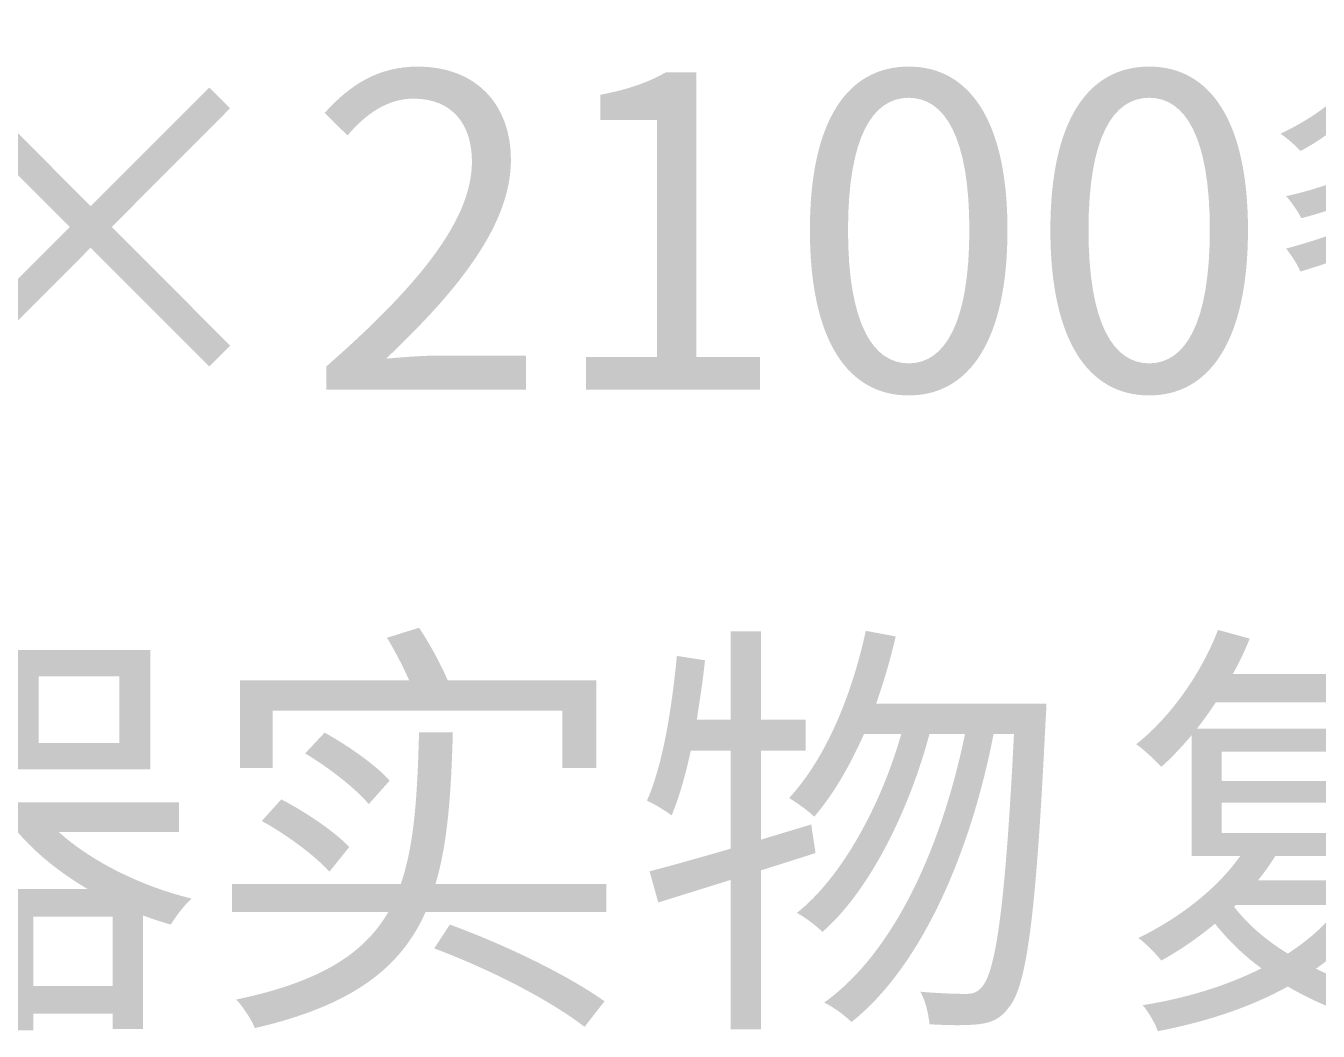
# Model space of a CAD drawing. Header units: millimetres. Extents: x -4600 to 229000, y -4300 to 19460.
# Drawn here: x 100488 to 101343, y 10171 to 10836 of the extents above; entities that cross this region are included whole.
import ezdxf

# ---------------------------------------------------------------- set-up
doc = ezdxf.new("R2010")
doc.units = ezdxf.units.MM
doc.header["$LTSCALE"] = 100
doc.layers.add('A-NOTE', color=7, linetype='Continuous', lineweight=18)

# ---------------------------------------------------------------- blocks, each defined once
blk = doc.blocks.new('A03_SHEET')
at = {"layer": 'A-NOTE'}
h = blk.add_hatch(color=256, dxfattribs=at)
edge = h.paths.add_edge_path()
edge.add_spline(control_points=[(21464.88, 10784.95), (21476.63, 10779.22), (21489.24, 10772.63), (21501.56, 10765.46)], knot_values=[0, 0, 0, 0, 1, 1, 1, 1], degree=3, periodic=0)
edge.add_spline(control_points=[(21501.56, 10765.46), (21489.81, 10758.02), (21476.92, 10752.29), (21464.02, 10748.27)], knot_values=[0, 0, 0, 0, 1, 1, 1, 1], degree=3, periodic=0)
edge.add_spline(control_points=[(21464.02, 10748.27), (21466.03, 10746.27), (21468.32, 10743.4), (21470.33, 10740.54)], knot_values=[0, 0, 0, 0, 1, 1, 1, 1], degree=3, periodic=0)
edge.add_line((21470.33, 10740.54), (21460.3, 10748.27))
edge.add_line((21460.3, 10748.27), (21442.54, 10748.27))
edge.add_spline(control_points=[(21442.54, 10748.27), (21417.9, 10724.21), (21370.05, 10701.29), (21321.64, 10688.4)], knot_values=[0, 0, 0, 0, 1, 1, 1, 1], degree=3, periodic=0)
edge.add_spline(control_points=[(21321.64, 10688.4), (21325.08, 10684.1), (21329.37, 10677.51), (21331.09, 10673.21)], knot_values=[0, 0, 0, 0, 1, 1, 1, 1], degree=3, periodic=0)
edge.add_spline(control_points=[(21331.09, 10673.21), (21361.17, 10682.09), (21391.54, 10694.7), (21416.18, 10708.74)], knot_values=[0, 0, 0, 0, 1, 1, 1, 1], degree=3, periodic=0)
edge.add_line((21416.18, 10708.74), (21416.18, 10698.14))
edge.add_line((21416.18, 10698.14), (21490.67, 10698.14))
edge.add_line((21490.67, 10698.14), (21490.67, 10708.74))
edge.add_spline(control_points=[(21490.67, 10708.74), (21517.6, 10694.41), (21548.83, 10682.38), (21576.33, 10675.5)], knot_values=[0, 0, 0, 0, 1, 1, 1, 1], degree=3, periodic=0)
edge.add_spline(control_points=[(21576.33, 10675.5), (21578.62, 10680.09), (21582.92, 10687.25), (21586.64, 10691.55)], knot_values=[0, 0, 0, 0, 1, 1, 1, 1], degree=3, periodic=0)
edge.add_spline(control_points=[(21586.64, 10691.55), (21550.83, 10699.28), (21510.72, 10714.47), (21479.5, 10734.52)], knot_values=[0, 0, 0, 0, 1, 1, 1, 1], degree=3, periodic=0)
edge.add_spline(control_points=[(21479.5, 10734.52), (21492.96, 10739.68), (21506.43, 10746.56), (21518.46, 10755.15)], knot_values=[0, 0, 0, 0, 1, 1, 1, 1], degree=3, periodic=0)
edge.add_spline(control_points=[(21518.46, 10755.15), (21537.37, 10743.4), (21554.27, 10731.37), (21565.16, 10721.34)], knot_values=[0, 0, 0, 0, 1, 1, 1, 1], degree=3, periodic=0)
edge.add_line((21565.16, 10721.34), (21578.62, 10735.38))
edge.add_spline(control_points=[(21578.62, 10735.38), (21567.74, 10745.12), (21551.41, 10756.3), (21533.36, 10767.18)], knot_values=[0, 0, 0, 0, 1, 1, 1, 1], degree=3, periodic=0)
edge.add_spline(control_points=[(21533.36, 10767.18), (21548.54, 10780.93), (21561.43, 10798.12), (21569.17, 10818.75)], knot_values=[0, 0, 0, 0, 1, 1, 1, 1], degree=3, periodic=0)
edge.add_line((21569.17, 10818.75), (21556.56, 10824.2))
edge.add_line((21556.56, 10824.2), (21553.41, 10823.34))
edge.add_line((21553.41, 10823.34), (21465.46, 10823.34))
edge.add_line((21465.46, 10823.34), (21465.46, 10807.58))
edge.add_line((21465.46, 10807.58), (21543.67, 10807.58))
edge.add_spline(control_points=[(21543.67, 10807.58), (21536.79, 10795.83), (21527.63, 10785.52), (21517.03, 10776.64)], knot_values=[0, 0, 0, 0, 1, 1, 1, 1], degree=3, periodic=0)
edge.add_spline(control_points=[(21517.03, 10776.64), (21503.56, 10784.09), (21489.81, 10790.96), (21477.2, 10796.69)], knot_values=[0, 0, 0, 0, 1, 1, 1, 1], degree=3, periodic=0)
edge.add_line((21477.2, 10796.69), (21464.88, 10784.95))
edge = h.paths.add_edge_path(flags=0)
edge.add_spline(control_points=[(21364.9, 10798.98), (21354.3, 10785.23), (21336.25, 10772.91), (21317.91, 10764.32)], knot_values=[0, 0, 0, 0, 1, 1, 1, 1], degree=3, periodic=0)
edge.add_spline(control_points=[(21317.91, 10764.32), (21321.92, 10761.74), (21328.51, 10756.01), (21331.09, 10752.86)], knot_values=[0, 0, 0, 0, 1, 1, 1, 1], degree=3, periodic=0)
edge.add_spline(control_points=[(21331.09, 10752.86), (21337.68, 10756.3), (21344.27, 10760.59), (21350.57, 10765.18)], knot_values=[0, 0, 0, 0, 1, 1, 1, 1], degree=3, periodic=0)
edge.add_spline(control_points=[(21350.57, 10765.18), (21362.03, 10759.73), (21374.64, 10752.29), (21383.52, 10745.98)], knot_values=[0, 0, 0, 0, 1, 1, 1, 1], degree=3, periodic=0)
edge.add_spline(control_points=[(21383.52, 10745.98), (21364.32, 10735.38), (21342.84, 10727.65), (21321.64, 10723.06)], knot_values=[0, 0, 0, 0, 1, 1, 1, 1], degree=3, periodic=0)
edge.add_spline(control_points=[(21321.64, 10723.06), (21325.08, 10719.34), (21329.66, 10712.75), (21331.66, 10708.45)], knot_values=[0, 0, 0, 0, 1, 1, 1, 1], degree=3, periodic=0)
edge.add_spline(control_points=[(21331.66, 10708.45), (21379.22, 10720.77), (21428.5, 10745.98), (21450.27, 10788.96)], knot_values=[0, 0, 0, 0, 1, 1, 1, 1], degree=3, periodic=0)
edge.add_line((21450.27, 10788.96), (21438.53, 10795.55))
edge.add_line((21438.53, 10795.55), (21435.09, 10794.69))
edge.add_line((21435.09, 10794.69), (21404.72, 10794.69))
edge.add_line((21404.72, 10794.69), (21404.72, 10809.01))
edge.add_line((21404.72, 10809.01), (21454, 10809.01))
edge.add_line((21454, 10809.01), (21454, 10823.34))
edge.add_line((21454, 10823.34), (21404.72, 10823.34))
edge.add_line((21404.72, 10823.34), (21404.72, 10835.65))
edge.add_line((21404.72, 10835.65), (21386.38, 10835.65))
edge.add_line((21386.38, 10835.65), (21386.38, 10794.69))
edge.add_line((21386.38, 10794.69), (21379.8, 10794.69))
edge.add_line((21379.8, 10794.69), (21364.9, 10798.98))
edge = h.paths.add_edge_path(flags=0)
edge.add_spline(control_points=[(21424.49, 10780.36), (21417.33, 10770.62), (21408.16, 10762.03), (21397.56, 10754.58)], knot_values=[0, 0, 0, 0, 1, 1, 1, 1], degree=3, periodic=0)
edge.add_spline(control_points=[(21397.56, 10754.58), (21388.68, 10761.45), (21374.92, 10769.19), (21362.61, 10774.63)], knot_values=[0, 0, 0, 0, 1, 1, 1, 1], degree=3, periodic=0)
edge.add_line((21362.61, 10774.63), (21368.62, 10780.36))
edge.add_line((21368.62, 10780.36), (21424.49, 10780.36))
edge = h.paths.add_edge_path(flags=0)
edge.add_spline(control_points=[(21452.56, 10733.66), (21462.02, 10725.93), (21473.48, 10718.48), (21486.08, 10711.32)], knot_values=[0, 0, 0, 0, 1, 1, 1, 1], degree=3, periodic=0)
edge.add_line((21486.08, 10711.32), (21420.76, 10711.32))
edge.add_spline(control_points=[(21420.76, 10711.32), (21433.08, 10718.48), (21443.97, 10726.21), (21452.56, 10733.66)], knot_values=[0, 0, 0, 0, 1, 1, 1, 1], degree=3, periodic=0)
h = blk.add_hatch(color=256, dxfattribs=at)
edge = h.paths.add_edge_path()
edge.add_line((20687.05, 10595), (20819.13, 10595))
edge.add_line((20819.13, 10595), (20819.13, 10617.63))
edge.add_line((20819.13, 10617.63), (20760.97, 10617.63))
edge.add_spline(control_points=[(20760.97, 10617.63), (20750.37, 10617.63), (20737.48, 10616.49), (20726.59, 10615.63)], knot_values=[0, 0, 0, 0, 1, 1, 1, 1], degree=3, periodic=0)
edge.add_spline(control_points=[(20726.59, 10615.63), (20775.87, 10662.33), (20809.1, 10705.01), (20809.1, 10747.13), (20809.1, 10784.37), (20785.32, 10808.72), (20747.79, 10808.72), (20721.15, 10808.72), (20702.81, 10796.69), (20685.91, 10778.07)], knot_values=[0, 0, 0, 0, 1, 1, 1, 2, 2, 2, 3, 3, 3, 3], degree=3, periodic=0)
edge.add_line((20685.91, 10778.07), (20701.09, 10763.17))
edge.add_spline(control_points=[(20701.09, 10763.17), (20712.84, 10777.21), (20727.45, 10787.52), (20744.64, 10787.52), (20770.71, 10787.52), (20783.32, 10770.05), (20783.32, 10745.98), (20783.32, 10709.88), (20752.95, 10668.06), (20687.05, 10610.47)], knot_values=[0, 0, 0, 0, 1, 1, 1, 2, 2, 2, 3, 3, 3, 3], degree=3, periodic=0)
edge.add_line((20687.05, 10610.47), (20687.05, 10595))
h = blk.add_hatch(color=256, dxfattribs=at)
edge = h.paths.add_edge_path()
edge.add_line((20858.66, 10595), (20973.83, 10595))
edge.add_line((20973.83, 10595), (20973.83, 10616.77))
edge.add_line((20973.83, 10616.77), (20931.72, 10616.77))
edge.add_line((20931.72, 10616.77), (20931.72, 10805))
edge.add_line((20931.72, 10805), (20911.66, 10805))
edge.add_spline(control_points=[(20911.66, 10805), (20900.2, 10798.41), (20886.74, 10793.54), (20868.12, 10790.1)], knot_values=[0, 0, 0, 0, 1, 1, 1, 1], degree=3, periodic=0)
edge.add_line((20868.12, 10790.1), (20868.12, 10773.49))
edge.add_line((20868.12, 10773.49), (20905.65, 10773.49))
edge.add_line((20905.65, 10773.49), (20905.65, 10616.77))
edge.add_line((20905.65, 10616.77), (20858.66, 10616.77))
edge.add_line((20858.66, 10616.77), (20858.66, 10595))
h = blk.add_hatch(color=256, dxfattribs=at)
edge = h.paths.add_edge_path()
edge.add_spline(control_points=[(21072.1, 10591.28), (21111.92, 10591.28), (21137.42, 10627.37), (21137.42, 10700.72), (21137.42, 10773.49), (21111.92, 10808.72), (21072.1, 10808.72), (21031.99, 10808.72), (21006.78, 10773.49), (21006.78, 10700.72), (21006.78, 10627.37), (21031.99, 10591.28), (21072.1, 10591.28)], knot_values=[0, 0, 0, 0, 1, 1, 1, 2, 2, 2, 3, 3, 3, 4, 4, 4, 4], degree=3, periodic=0)
edge = h.paths.add_edge_path(flags=0)
edge.add_spline(control_points=[(21072.1, 10612.48), (21048.32, 10612.48), (21031.99, 10639.12), (21031.99, 10700.72), (21031.99, 10762.03), (21048.32, 10788.1), (21072.1, 10788.1), (21095.88, 10788.1), (21112.21, 10762.03), (21112.21, 10700.72), (21112.21, 10639.12), (21095.88, 10612.48), (21072.1, 10612.48)], knot_values=[0, 0, 0, 0, 1, 1, 1, 2, 2, 2, 3, 3, 3, 4, 4, 4, 4], degree=3, periodic=0)
h = blk.add_hatch(color=256, dxfattribs=at)
edge = h.paths.add_edge_path()
edge.add_spline(control_points=[(21231.11, 10591.28), (21270.93, 10591.28), (21296.43, 10627.37), (21296.43, 10700.72), (21296.43, 10773.49), (21270.93, 10808.72), (21231.11, 10808.72), (21191, 10808.72), (21165.78, 10773.49), (21165.78, 10700.72), (21165.78, 10627.37), (21191, 10591.28), (21231.11, 10591.28)], knot_values=[0, 0, 0, 0, 1, 1, 1, 2, 2, 2, 3, 3, 3, 4, 4, 4, 4], degree=3, periodic=0)
edge = h.paths.add_edge_path(flags=0)
edge.add_spline(control_points=[(21231.11, 10612.48), (21207.33, 10612.48), (21191, 10639.12), (21191, 10700.72), (21191, 10762.03), (21207.33, 10788.1), (21231.11, 10788.1), (21254.88, 10788.1), (21271.21, 10762.03), (21271.21, 10700.72), (21271.21, 10639.12), (21254.88, 10612.48), (21231.11, 10612.48)], knot_values=[0, 0, 0, 0, 1, 1, 1, 2, 2, 2, 3, 3, 3, 4, 4, 4, 4], degree=3, periodic=0)
blk.add_hatch(color=256, dxfattribs=at).paths.add_polyline_path([(20609.7, 10610.47), (20623.45, 10624.22), (20545.24, 10702.72), (20623.45, 10781.22), (20609.7, 10794.97), (20531.2, 10716.47), (20452.99, 10794.97), (20438.95, 10780.93), (20517.45, 10702.72), (20438.95, 10624.22), (20452.99, 10610.47), (20531.2, 10688.97), (20609.7, 10610.47)])
h = blk.add_hatch(color=256, dxfattribs=at)
edge = h.paths.add_edge_path()
edge.add_line((20630.04, 10402.99), (20630.04, 10344.84))
edge.add_line((20630.04, 10344.84), (20651.53, 10344.84))
edge.add_line((20651.53, 10344.84), (20651.53, 10382.94))
edge.add_line((20651.53, 10382.94), (20843.19, 10382.94))
edge.add_line((20843.19, 10382.94), (20843.19, 10344.84))
edge.add_line((20843.19, 10344.84), (20865.54, 10344.84))
edge.add_line((20865.54, 10344.84), (20865.54, 10402.99))
edge.add_line((20865.54, 10402.99), (20767.27, 10402.99))
edge.add_spline(control_points=[(20767.27, 10402.99), (20762.97, 10413.02), (20755.53, 10427.06), (20748.36, 10437.66)], knot_values=[0, 0, 0, 0, 1, 1, 1, 1], degree=3, periodic=0)
edge.add_line((20748.36, 10437.66), (20727.16, 10431.07))
edge.add_spline(control_points=[(20727.16, 10431.07), (20732.32, 10422.48), (20737.76, 10412.16), (20741.77, 10402.99)], knot_values=[0, 0, 0, 0, 1, 1, 1, 1], degree=3, periodic=0)
edge.add_line((20741.77, 10402.99), (20630.04, 10402.99))
h = blk.add_hatch(color=256, dxfattribs=at)
edge = h.paths.add_edge_path()
edge.add_spline(control_points=[(20918.83, 10419.04), (20915.39, 10383.8), (20909.66, 10347.41), (20899.06, 10323.35)], knot_values=[0, 0, 0, 0, 1, 1, 1, 1], degree=3, periodic=0)
edge.add_spline(control_points=[(20899.06, 10323.35), (20903.64, 10321.34), (20911.95, 10316.19), (20915.39, 10313.61)], knot_values=[0, 0, 0, 0, 1, 1, 1, 1], degree=3, periodic=0)
edge.add_spline(control_points=[(20915.39, 10313.61), (20920.26, 10325.35), (20924.56, 10340.25), (20927.99, 10356.3)], knot_values=[0, 0, 0, 0, 1, 1, 1, 1], degree=3, periodic=0)
edge.add_line((20927.99, 10356.3), (20954.35, 10356.3))
edge.add_line((20954.35, 10356.3), (20954.35, 10291.55))
edge.add_spline(control_points=[(20954.35, 10291.55), (20934.3, 10285.82), (20915.39, 10280.38), (20900.78, 10276.65)], knot_values=[0, 0, 0, 0, 1, 1, 1, 1], degree=3, periodic=0)
edge.add_line((20900.78, 10276.65), (20906.51, 10256.02))
edge.add_line((20906.51, 10256.02), (20954.35, 10270.92))
edge.add_line((20954.35, 10270.92), (20954.35, 10172.08))
edge.add_line((20954.35, 10172.08), (20974.41, 10172.08))
edge.add_line((20974.41, 10172.08), (20974.41, 10277.22))
edge.add_line((20974.41, 10277.22), (21010.5, 10288.68))
edge.add_line((21010.5, 10288.68), (21007.64, 10307.59))
edge.add_line((21007.64, 10307.59), (20974.41, 10297.56))
edge.add_line((20974.41, 10297.56), (20974.41, 10356.3))
edge.add_line((20974.41, 10356.3), (21003.92, 10356.3))
edge.add_line((21003.92, 10356.3), (21003.92, 10376.92))
edge.add_line((21003.92, 10376.92), (20974.41, 10376.92))
edge.add_line((20974.41, 10376.92), (20974.41, 10435.37))
edge.add_line((20974.41, 10435.37), (20954.35, 10435.37))
edge.add_line((20954.35, 10435.37), (20954.35, 10376.92))
edge.add_line((20954.35, 10376.92), (20932.01, 10376.92))
edge.add_spline(control_points=[(20932.01, 10376.92), (20934.01, 10389.82), (20936.02, 10402.99), (20937.45, 10416.17)], knot_values=[0, 0, 0, 0, 1, 1, 1, 1], degree=3, periodic=0)
edge.add_line((20937.45, 10416.17), (20918.83, 10419.04))
h = blk.add_hatch(color=256, dxfattribs=at)
edge = h.paths.add_edge_path()
edge.add_spline(control_points=[(21043.74, 10435.65), (21034.28, 10392.11), (21017.09, 10351.14), (20993.03, 10325.07)], knot_values=[0, 0, 0, 0, 1, 1, 1, 1], degree=3, periodic=0)
edge.add_spline(control_points=[(20993.03, 10325.07), (20997.9, 10322.2), (21006.21, 10316.19), (21009.65, 10312.75)], knot_values=[0, 0, 0, 0, 1, 1, 1, 1], degree=3, periodic=0)
edge.add_spline(control_points=[(21009.65, 10312.75), (21022.25, 10327.36), (21033.14, 10346.27), (21042.59, 10367.47)], knot_values=[0, 0, 0, 0, 1, 1, 1, 1], degree=3, periodic=0)
edge.add_line((21042.59, 10367.47), (21067.23, 10367.47))
edge.add_spline(control_points=[(21067.23, 10367.47), (21054.05, 10321.34), (21028.55, 10273.21), (20998.19, 10249.15)], knot_values=[0, 0, 0, 0, 1, 1, 1, 1], degree=3, periodic=0)
edge.add_spline(control_points=[(20998.19, 10249.15), (21003.92, 10246), (21010.79, 10240.84), (21015.09, 10236.54)], knot_values=[0, 0, 0, 0, 1, 1, 1, 1], degree=3, periodic=0)
edge.add_spline(control_points=[(21015.09, 10236.54), (21046.6, 10264.05), (21072.67, 10317.91), (21085.85, 10367.47)], knot_values=[0, 0, 0, 0, 1, 1, 1, 1], degree=3, periodic=0)
edge.add_line((21085.85, 10367.47), (21109.35, 10367.47))
edge.add_spline(control_points=[(21109.35, 10367.47), (21094.45, 10294.99), (21063.51, 10223.65), (21016.23, 10189.84)], knot_values=[0, 0, 0, 0, 1, 1, 1, 1], degree=3, periodic=0)
edge.add_spline(control_points=[(21016.23, 10189.84), (21022.25, 10186.98), (21029.99, 10181.25), (21034.28, 10176.95)], knot_values=[0, 0, 0, 0, 1, 1, 1, 1], degree=3, periodic=0)
edge.add_spline(control_points=[(21034.28, 10176.95), (21081.84, 10214.77), (21113.64, 10291.83), (21128.25, 10367.47)], knot_values=[0, 0, 0, 0, 1, 1, 1, 1], degree=3, periodic=0)
edge.add_line((21128.25, 10367.47), (21141.72, 10367.47))
edge.add_spline(control_points=[(21141.72, 10367.47), (21135.99, 10253.16), (21129.69, 10210.47), (21120.52, 10200.16)], knot_values=[0, 0, 0, 0, 1, 1, 1, 1], degree=3, periodic=0)
edge.add_spline(control_points=[(21120.52, 10200.16), (21117.37, 10196.43), (21114.5, 10195.57), (21109.63, 10195.57), (21104.19, 10195.57), (21092.73, 10195.86), (21079.84, 10197.01)], knot_values=[0, 0, 0, 0, 1, 1, 1, 2, 2, 2, 2], degree=3, periodic=0)
edge.add_spline(control_points=[(21079.84, 10197.01), (21083.27, 10190.99), (21085.28, 10181.82), (21085.85, 10175.52)], knot_values=[0, 0, 0, 0, 1, 1, 1, 1], degree=3, periodic=0)
edge.add_spline(control_points=[(21085.85, 10175.52), (21098.46, 10174.66), (21110.78, 10174.66), (21118.51, 10175.52)], knot_values=[0, 0, 0, 0, 1, 1, 1, 1], degree=3, periodic=0)
edge.add_spline(control_points=[(21118.51, 10175.52), (21127.11, 10176.66), (21132.84, 10178.96), (21138.57, 10186.98)], knot_values=[0, 0, 0, 0, 1, 1, 1, 1], degree=3, periodic=0)
edge.add_spline(control_points=[(21138.57, 10186.98), (21150.03, 10201.02), (21156.33, 10246), (21162.63, 10376.64)], knot_values=[0, 0, 0, 0, 1, 1, 1, 1], degree=3, periodic=0)
edge.add_spline(control_points=[(21162.63, 10376.64), (21162.92, 10379.5), (21163.21, 10387.52), (21163.21, 10387.52)], knot_values=[0, 0, 0, 0, 1, 1, 1, 1], degree=3, periodic=0)
edge.add_line((21163.21, 10387.52), (21050.61, 10387.52))
edge.add_spline(control_points=[(21050.61, 10387.52), (21055.48, 10401.56), (21060.07, 10416.75), (21063.51, 10431.93)], knot_values=[0, 0, 0, 0, 1, 1, 1, 1], degree=3, periodic=0)
edge.add_line((21063.51, 10431.93), (21043.74, 10435.65))
h = blk.add_hatch(color=256, dxfattribs=at)
edge = h.paths.add_edge_path()
edge.add_spline(control_points=[(21276.66, 10436.23), (21265.2, 10406.72), (21245.14, 10378.64), (21222.51, 10360.59)], knot_values=[0, 0, 0, 0, 1, 1, 1, 1], degree=3, periodic=0)
edge.add_spline(control_points=[(21222.51, 10360.59), (21227.38, 10357.44), (21235.69, 10349.42), (21239.13, 10345.7)], knot_values=[0, 0, 0, 0, 1, 1, 1, 1], degree=3, periodic=0)
edge.add_spline(control_points=[(21239.13, 10345.7), (21246, 10351.71), (21252.59, 10358.87), (21259.18, 10366.61)], knot_values=[0, 0, 0, 0, 1, 1, 1, 1], degree=3, periodic=0)
edge.add_line((21259.18, 10366.61), (21259.18, 10286.68))
edge.add_line((21259.18, 10286.68), (21291.27, 10286.68))
edge.add_spline(control_points=[(21291.27, 10286.68), (21275.51, 10264.33), (21250.01, 10245.14), (21223.94, 10232.53)], knot_values=[0, 0, 0, 0, 1, 1, 1, 1], degree=3, periodic=0)
edge.add_spline(control_points=[(21223.94, 10232.53), (21228.81, 10229.09), (21235.98, 10221.64), (21239.13, 10217.63)], knot_values=[0, 0, 0, 0, 1, 1, 1, 1], degree=3, periodic=0)
edge.add_spline(control_points=[(21239.13, 10217.63), (21251.16, 10224.22), (21263.19, 10232.53), (21274.65, 10241.98)], knot_values=[0, 0, 0, 0, 1, 1, 1, 1], degree=3, periodic=0)
edge.add_spline(control_points=[(21274.65, 10241.98), (21283.25, 10231.1), (21293.56, 10221.07), (21305.31, 10212.48)], knot_values=[0, 0, 0, 0, 1, 1, 1, 1], degree=3, periodic=0)
edge.add_spline(control_points=[(21305.31, 10212.48), (21281.53, 10200.44), (21254.02, 10192.42), (21226.81, 10188.12)], knot_values=[0, 0, 0, 0, 1, 1, 1, 1], degree=3, periodic=0)
edge.add_spline(control_points=[(21226.81, 10188.12), (21230.53, 10183.83), (21235.12, 10176.09), (21236.83, 10170.93)], knot_values=[0, 0, 0, 0, 1, 1, 1, 1], degree=3, periodic=0)
edge.add_spline(control_points=[(21236.83, 10170.93), (21266.92, 10176.66), (21297, 10186.12), (21322.78, 10200.44)], knot_values=[0, 0, 0, 0, 1, 1, 1, 1], degree=3, periodic=0)
edge.add_spline(control_points=[(21322.78, 10200.44), (21345.7, 10186.98), (21372.63, 10177.24), (21401.57, 10171.79)], knot_values=[0, 0, 0, 0, 1, 1, 1, 1], degree=3, periodic=0)
edge.add_spline(control_points=[(21401.57, 10171.79), (21404.72, 10177.24), (21410.16, 10185.83), (21415.03, 10190.42)], knot_values=[0, 0, 0, 0, 1, 1, 1, 1], degree=3, periodic=0)
edge.add_spline(control_points=[(21415.03, 10190.42), (21388.39, 10194.14), (21363.18, 10201.59), (21341.41, 10212.19)], knot_values=[0, 0, 0, 0, 1, 1, 1, 1], degree=3, periodic=0)
edge.add_spline(control_points=[(21341.41, 10212.19), (21360.89, 10225.94), (21376.93, 10243.13), (21387.53, 10264.62)], knot_values=[0, 0, 0, 0, 1, 1, 1, 1], degree=3, periodic=0)
edge.add_line((21387.53, 10264.62), (21374.07, 10271.49))
edge.add_line((21374.07, 10271.49), (21370.05, 10270.63))
edge.add_line((21370.05, 10270.63), (21303.02, 10270.63))
edge.add_spline(control_points=[(21303.02, 10270.63), (21307.31, 10275.79), (21311.04, 10281.23), (21314.47, 10286.68)], knot_values=[0, 0, 0, 0, 1, 1, 1, 1], degree=3, periodic=0)
edge.add_line((21314.47, 10286.68), (21384.95, 10286.68))
edge.add_line((21384.95, 10286.68), (21384.95, 10370.91))
edge.add_line((21384.95, 10370.91), (21262.62, 10370.91))
edge.add_spline(control_points=[(21262.62, 10370.91), (21266.92, 10376.35), (21271.21, 10382.37), (21275.23, 10388.38)], knot_values=[0, 0, 0, 0, 1, 1, 1, 1], degree=3, periodic=0)
edge.add_line((21275.23, 10388.38), (21399.28, 10388.38))
edge.add_line((21399.28, 10388.38), (21399.28, 10407.01))
edge.add_line((21399.28, 10407.01), (21286.4, 10407.01))
edge.add_spline(control_points=[(21286.4, 10407.01), (21290.7, 10414.74), (21294.42, 10422.48), (21297.57, 10430.5)], knot_values=[0, 0, 0, 0, 1, 1, 1, 1], degree=3, periodic=0)
edge.add_line((21297.57, 10430.5), (21276.66, 10436.23))
edge = h.paths.add_edge_path(flags=0)
edge.add_line((21287.26, 10253.16), (21288.4, 10254.3))
edge.add_line((21288.4, 10254.3), (21357.74, 10254.3))
edge.add_spline(control_points=[(21357.74, 10254.3), (21348.85, 10241.98), (21336.82, 10231.38), (21322.78, 10222.22)], knot_values=[0, 0, 0, 0, 1, 1, 1, 1], degree=3, periodic=0)
edge.add_spline(control_points=[(21322.78, 10222.22), (21308.17, 10231.1), (21296.14, 10241.7), (21287.26, 10253.16)], knot_values=[0, 0, 0, 0, 1, 1, 1, 1], degree=3, periodic=0)
h.paths.add_polyline_path([(21278.95, 10321.92), (21364.61, 10321.92), (21364.61, 10301.86), (21278.95, 10301.86), (21278.95, 10321.92)], flags=0)
h.paths.add_polyline_path([(21278.95, 10355.72), (21364.61, 10355.72), (21364.61, 10336.24), (21278.95, 10336.24), (21278.95, 10355.72)], flags=0)
h = blk.add_hatch(color=256, dxfattribs=at)
edge = h.paths.add_edge_path()
edge.add_line((20447.26, 10351.71), (20445.54, 10347.99))
edge.add_line((20445.54, 10347.99), (20445.54, 10423.05))
edge.add_line((20445.54, 10423.05), (20352.43, 10423.05))
edge.add_line((20352.43, 10423.05), (20352.43, 10343.98))
edge.add_line((20352.43, 10343.98), (20443.53, 10343.98))
edge.add_spline(control_points=[(20443.53, 10343.98), (20439.52, 10336.24), (20434.65, 10329.08), (20428.92, 10322.2)], knot_values=[0, 0, 0, 0, 1, 1, 1, 1], degree=3, periodic=0)
edge.add_line((20428.92, 10322.2), (20332.66, 10322.2))
edge.add_line((20332.66, 10322.2), (20332.66, 10302.72))
edge.add_line((20332.66, 10302.72), (20409.73, 10302.72))
edge.add_spline(control_points=[(20409.73, 10302.72), (20387.67, 10283.53), (20358.73, 10268.63), (20325.5, 10257.46)], knot_values=[0, 0, 0, 0, 1, 1, 1, 1], degree=3, periodic=0)
edge.add_spline(control_points=[(20325.5, 10257.46), (20329.8, 10253.73), (20336.1, 10245.71), (20338.68, 10241.13)], knot_values=[0, 0, 0, 0, 1, 1, 1, 1], degree=3, periodic=0)
edge.add_line((20338.68, 10241.13), (20356.73, 10248))
edge.add_line((20356.73, 10248), (20356.73, 10171.51))
edge.add_line((20356.73, 10171.51), (20375.92, 10171.51))
edge.add_line((20375.92, 10171.51), (20375.92, 10182.39))
edge.add_line((20375.92, 10182.39), (20427.49, 10182.39))
edge.add_line((20427.49, 10182.39), (20427.49, 10172.37))
edge.add_line((20427.49, 10172.37), (20447.26, 10172.37))
edge.add_line((20447.26, 10172.37), (20447.26, 10264.9))
edge.add_line((20447.26, 10264.9), (20391.39, 10264.9))
edge.add_spline(control_points=[(20391.39, 10264.9), (20409.73, 10275.5), (20426.06, 10288.11), (20439.52, 10302.72)], knot_values=[0, 0, 0, 0, 1, 1, 1, 1], degree=3, periodic=0)
edge.add_line((20439.52, 10302.72), (20482.78, 10302.72))
edge.add_spline(control_points=[(20482.78, 10302.72), (20495.1, 10288.4), (20511.15, 10275.5), (20529.2, 10264.9)], knot_values=[0, 0, 0, 0, 1, 1, 1, 1], degree=3, periodic=0)
edge.add_line((20529.2, 10264.9), (20474.19, 10264.9))
edge.add_line((20474.19, 10264.9), (20474.19, 10171.51))
edge.add_line((20474.19, 10171.51), (20493.38, 10171.51))
edge.add_line((20493.38, 10171.51), (20493.38, 10182.39))
edge.add_line((20493.38, 10182.39), (20545.81, 10182.39))
edge.add_line((20545.81, 10182.39), (20545.81, 10172.37))
edge.add_line((20545.81, 10172.37), (20565.87, 10172.37))
edge.add_line((20565.87, 10172.37), (20565.87, 10247.43))
edge.add_spline(control_points=[(20565.87, 10247.43), (20571.88, 10245.14), (20578.19, 10243.13), (20584.2, 10241.41)], knot_values=[0, 0, 0, 0, 1, 1, 1, 1], degree=3, periodic=0)
edge.add_spline(control_points=[(20584.2, 10241.41), (20587.35, 10246.57), (20593.37, 10254.59), (20597.95, 10258.6)], knot_values=[0, 0, 0, 0, 1, 1, 1, 1], degree=3, periodic=0)
edge.add_spline(control_points=[(20597.95, 10258.6), (20565.01, 10266.62), (20531.77, 10282.95), (20510, 10302.72)], knot_values=[0, 0, 0, 0, 1, 1, 1, 1], degree=3, periodic=0)
edge.add_line((20510, 10302.72), (20589.65, 10302.72))
edge.add_line((20589.65, 10302.72), (20589.65, 10322.2))
edge.add_line((20589.65, 10322.2), (20454.99, 10322.2))
edge.add_spline(control_points=[(20454.99, 10322.2), (20459.86, 10329.37), (20464.16, 10337.1), (20467.89, 10345.12)], knot_values=[0, 0, 0, 0, 1, 1, 1, 1], degree=3, periodic=0)
edge.add_line((20467.89, 10345.12), (20447.26, 10351.71))
h.paths.add_polyline_path([(20477.05, 10423.05), (20477.05, 10343.98), (20570.74, 10343.98), (20570.74, 10423.05), (20477.05, 10423.05)], flags=0)
h.paths.add_polyline_path([(20496.82, 10405.57), (20550.11, 10405.57), (20550.11, 10361.45), (20496.82, 10361.45), (20496.82, 10405.57)], flags=0)
h.paths.add_polyline_path([(20493.38, 10200.73), (20493.38, 10246.57), (20545.81, 10246.57), (20545.81, 10200.73), (20493.38, 10200.73)], flags=0)
h.paths.add_polyline_path([(20375.92, 10200.73), (20375.92, 10246.57), (20427.49, 10246.57), (20427.49, 10200.73), (20375.92, 10200.73)], flags=0)
h.paths.add_polyline_path([(20372.2, 10405.57), (20424.91, 10405.57), (20424.91, 10361.45), (20372.2, 10361.45), (20372.2, 10405.57)], flags=0)
h = blk.add_hatch(color=256, dxfattribs=at)
edge = h.paths.add_edge_path()
edge.add_line((20624.6, 10268.34), (20624.6, 10249.72))
edge.add_line((20624.6, 10249.72), (20728.02, 10249.72))
edge.add_spline(control_points=[(20728.02, 10249.72), (20711.98, 10221.93), (20682.47, 10203.31), (20627.46, 10191.85)], knot_values=[0, 0, 0, 0, 1, 1, 1, 1], degree=3, periodic=0)
edge.add_spline(control_points=[(20627.46, 10191.85), (20632.05, 10186.98), (20637.49, 10178.67), (20639.78, 10172.94)], knot_values=[0, 0, 0, 0, 1, 1, 1, 1], degree=3, periodic=0)
edge.add_spline(control_points=[(20639.78, 10172.94), (20704.24, 10187.84), (20736.33, 10212.76), (20752.66, 10249.72)], knot_values=[0, 0, 0, 0, 1, 1, 1, 1], degree=3, periodic=0)
edge.add_line((20752.66, 10249.72), (20872.13, 10249.72))
edge.add_line((20872.13, 10249.72), (20872.13, 10268.34))
edge.add_line((20872.13, 10268.34), (20759.25, 10268.34))
edge.add_spline(control_points=[(20759.25, 10268.34), (20767.56, 10296.13), (20769.56, 10329.37), (20770.71, 10368.62)], knot_values=[0, 0, 0, 0, 1, 1, 1, 1], degree=3, periodic=0)
edge.add_line((20770.71, 10368.62), (20748.36, 10368.62))
edge.add_spline(control_points=[(20748.36, 10368.62), (20747.22, 10327.93), (20745.5, 10294.99), (20736.33, 10268.34)], knot_values=[0, 0, 0, 0, 1, 1, 1, 1], degree=3, periodic=0)
edge.add_line((20736.33, 10268.34), (20624.6, 10268.34))
edge = h.paths.add_edge_path(flags=0)
edge.add_spline(control_points=[(20758.39, 10225.65), (20796.49, 10211.33), (20834.6, 10191.56), (20857.8, 10173.8)], knot_values=[0, 0, 0, 0, 1, 1, 1, 1], degree=3, periodic=0)
edge.add_line((20857.8, 10173.8), (20870.98, 10190.7))
edge.add_spline(control_points=[(20870.98, 10190.7), (20847.2, 10207.61), (20807.09, 10227.37), (20768.7, 10241.41)], knot_values=[0, 0, 0, 0, 1, 1, 1, 1], degree=3, periodic=0)
edge.add_line((20768.7, 10241.41), (20758.39, 10225.65))
edge = h.paths.add_edge_path(flags=0)
edge.add_spline(control_points=[(20644.37, 10309.88), (20660.7, 10301), (20679.89, 10286.68), (20689.06, 10276.36)], knot_values=[0, 0, 0, 0, 1, 1, 1, 1], degree=3, periodic=0)
edge.add_line((20689.06, 10276.36), (20702.24, 10292.69))
edge.add_spline(control_points=[(20702.24, 10292.69), (20692.78, 10302.72), (20673.3, 10315.9), (20657.26, 10324.21)], knot_values=[0, 0, 0, 0, 1, 1, 1, 1], degree=3, periodic=0)
edge.add_line((20657.26, 10324.21), (20644.37, 10309.88))
edge = h.paths.add_edge_path(flags=0)
edge.add_spline(control_points=[(20673.02, 10354.58), (20688.49, 10345.41), (20706.82, 10331.08), (20715.13, 10321.06)], knot_values=[0, 0, 0, 0, 1, 1, 1, 1], degree=3, periodic=0)
edge.add_line((20715.13, 10321.06), (20728.88, 10336.53))
edge.add_spline(control_points=[(20728.88, 10336.53), (20720, 10346.84), (20701.38, 10359.73), (20685.91, 10368.33)], knot_values=[0, 0, 0, 0, 1, 1, 1, 1], degree=3, periodic=0)
edge.add_line((20685.91, 10368.33), (20673.02, 10354.58))

msp = doc.modelspace()

# ---------------------------------------------------------------- block references
msp.add_blockref('A03_SHEET', (80000, 0))

doc.saveas('drawing.dxf')
